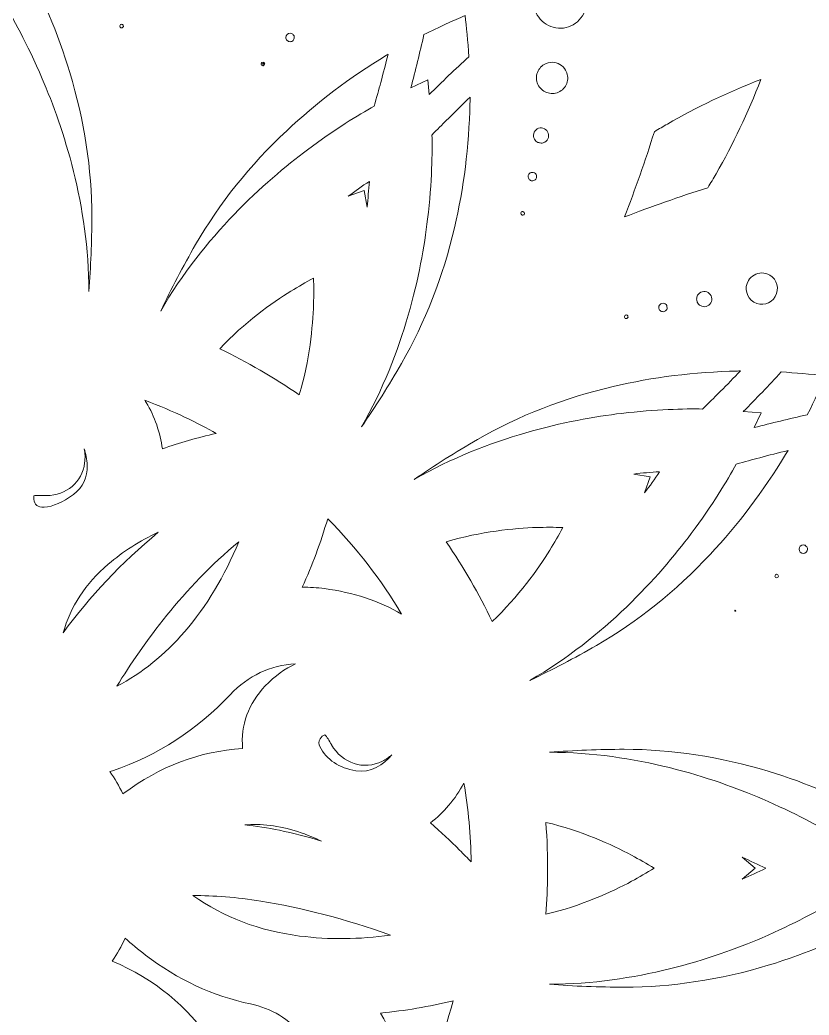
# Model space of a CAD drawing. Header units: millimetres. Extents: x -17 to 2094, y -143 to 314.
# Drawn here: x 1381.8 to 1485.1, y 67.2 to 197.4 of the extents above; entities that cross this region are included whole.
import ezdxf

# ---------------------------------------------------------------- set-up
doc = ezdxf.new("R2010")
doc.units = ezdxf.units.MM
doc.header["$MEASUREMENT"] = 0
doc.layers.add('Layer 6', color=7, linetype='Continuous')

msp = doc.modelspace()

# ---------------------------------------------------------------- linework, layer by layer
at = {"layer": 'Layer 6', "lineweight": 0}
for points, knots in [([(1596.07, 93.78), (1596.07, 93.78), (1596.07, 93.78), (1596.07, 93.78), (1595.72, 94.14), (1588.73, 101.25), (1577.12, 109.56), (1579.29, 109.32), (1581.43, 109.93), (1583.16, 111.3), (1587.62, 114.82), (1588.48, 121.42), (1585.07, 126.01), (1583.03, 128.75), (1580.07, 130.51), (1576.74, 130.95), (1575.59, 131.1), (1574.45, 131.09), (1573.34, 130.92), (1577.51, 134.5), (1579.83, 136.8), (1580, 136.97), (1580, 136.97), (1585.47, 142.45), (1585.47, 142.45), (1585.47, 142.45), (1578.02, 144.49), (1578.02, 144.49), (1577.77, 144.56), (1574.21, 145.53), (1568.15, 146.65), (1569.48, 147.07), (1570.74, 147.73), (1571.88, 148.6), (1574.54, 150.65), (1576.22, 153.65), (1576.62, 157.05), (1577.27, 162.73), (1573.23, 168.02), (1567.61, 168.83), (1565.56, 169.13), (1563.52, 168.67), (1561.83, 167.54), (1567.58, 180.31), (1570.02, 189.74), (1570.14, 190.22), (1570.14, 190.22), (1572.68, 200.18), (1572.68, 200.18), (1572.68, 200.18), (1562.79, 202.96), (1562.79, 202.96), (1562.3, 203.09), (1552.74, 205.75), (1538.6, 207.14), (1540.57, 208.02), (1542.09, 209.61), (1542.9, 211.64), (1545, 216.91), (1542.44, 223.06), (1537.19, 225.33), (1534.06, 226.68), (1530.62, 226.73), (1527.51, 225.44), (1526.36, 224.97), (1525.3, 224.33), (1524.36, 223.55), (1526.28, 228.95), (1527.17, 232.24), (1527.24, 232.48), (1527.24, 232.48), (1529.24, 239.96), (1529.24, 239.96), (1529.24, 239.96), (1521.77, 238.01), (1521.77, 238.01), (1521.52, 237.94), (1518.1, 237.04), (1512.51, 235.07), (1513.32, 236.03), (1513.98, 237.11), (1514.48, 238.3), (1515.76, 241.41), (1515.72, 244.84), (1514.36, 247.98), (1512.09, 253.23), (1505.95, 255.79), (1500.67, 253.68), (1498.71, 252.9), (1497.16, 251.46), (1496.26, 249.58), (1494.86, 263.59), (1492.24, 273.03), (1492.1, 273.52), (1492.1, 273.52), (1489.32, 283.41), (1489.32, 283.41), (1489.32, 283.41), (1479.37, 280.87), (1479.37, 280.87), (1478.88, 280.75), (1469.34, 278.28), (1456.47, 272.46), (1457.67, 274.18), (1458.17, 276.28), (1457.86, 278.4), (1457.05, 284.02), (1451.76, 288.06), (1446.08, 287.4), (1442.68, 287.01), (1439.69, 285.33), (1437.64, 282.66), (1436.85, 281.64), (1436.24, 280.52), (1435.82, 279.34), (1434.76, 285.17), (1433.85, 288.57), (1433.79, 288.82), (1433.79, 288.82), (1431.78, 296.29), (1431.78, 296.29), (1431.78, 296.29), (1426.28, 290.86), (1426.28, 290.86), (1426.28, 290.86), (1426.26, 290.83), (1426.26, 290.83), (1425.55, 290.12), (1423.22, 287.74), (1419.89, 283.87), (1420.05, 284.98), (1420.07, 286.13), (1419.92, 287.28), (1419.47, 290.61), (1417.72, 293.57), (1414.98, 295.6), (1410.38, 299.02), (1403.78, 298.16), (1400.27, 293.7), (1398.95, 292.03), (1398.33, 289.99), (1398.5, 287.9), (1390.26, 299.38), (1383.24, 306.28), (1382.88, 306.63), (1382.88, 306.63), (1375.52, 313.81), (1375.52, 313.81), (1375.52, 313.81), (1368.17, 306.63), (1368.17, 306.63), (1367.81, 306.28), (1360.82, 299.41), (1352.61, 287.99), (1352.76, 290.04), (1352.14, 292.05), (1350.84, 293.7), (1347.32, 298.16), (1340.72, 299.02), (1336.13, 295.6), (1333.39, 293.57), (1331.63, 290.61), (1331.19, 287.28), (1331.03, 286.04), (1331.05, 284.81), (1331.25, 283.61), (1327.38, 288.17), (1324.87, 290.7), (1324.69, 290.88), (1324.69, 290.88), (1319.21, 296.35), (1319.21, 296.35), (1319.21, 296.35), (1317.17, 288.9), (1317.17, 288.9), (1317.11, 288.66), (1316.2, 285.34), (1315.13, 279.66), (1314.73, 280.63), (1314.19, 281.56), (1313.54, 282.42), (1311.49, 285.08), (1308.49, 286.76), (1305.09, 287.15), (1299.41, 287.81), (1294.12, 283.77), (1293.31, 278.15), (1293.01, 276.06), (1293.49, 273.99), (1294.66, 272.27), (1281.77, 278.1), (1272.21, 280.58), (1271.73, 280.7), (1271.73, 280.7), (1261.77, 283.24), (1261.77, 283.24), (1261.77, 283.24), (1258.99, 273.35), (1258.99, 273.35), (1258.85, 272.87), (1256.24, 263.44), (1254.84, 249.48), (1253.93, 251.28), (1252.41, 252.67), (1250.5, 253.44), (1245.23, 255.54), (1239.08, 252.98), (1236.81, 247.73), (1235.46, 244.6), (1235.41, 241.16), (1236.7, 238.05), (1237.13, 236.99), (1237.71, 236.01), (1238.41, 235.14), (1232.83, 237.13), (1229.43, 238.05), (1229.18, 238.11), (1229.18, 238.11), (1221.7, 240.12), (1221.7, 240.12), (1221.7, 240.12), (1223.66, 232.64), (1223.66, 232.64), (1223.72, 232.39), (1224.62, 229), (1226.57, 223.45), (1225.74, 224.08), (1224.83, 224.61), (1223.84, 225.01), (1220.73, 226.3), (1217.3, 226.25), (1214.16, 224.9), (1208.91, 222.63), (1206.35, 216.48), (1208.46, 211.21), (1209.23, 209.27), (1210.65, 207.73), (1212.49, 206.83), (1198.42, 205.44), (1188.91, 202.8), (1188.43, 202.66), (1188.43, 202.66), (1178.54, 199.89), (1178.54, 199.89), (1178.54, 199.89), (1181.08, 189.93), (1181.08, 189.93), (1181.2, 189.44), (1183.65, 179.98), (1189.42, 167.18), (1187.75, 168.26), (1185.76, 168.69), (1183.74, 168.4), (1178.12, 167.58), (1174.08, 162.3), (1174.74, 156.61), (1175.13, 153.22), (1176.81, 150.22), (1179.48, 148.17), (1180.28, 147.55), (1181.15, 147.05), (1182.06, 146.65), (1176.39, 145.61), (1173.09, 144.73), (1172.85, 144.66), (1172.85, 144.66), (1165.37, 142.66), (1165.37, 142.66), (1165.37, 142.66), (1170.8, 137.16), (1170.8, 137.16), (1170.98, 136.98), (1173.55, 134.4), (1178.18, 130.44), (1177.09, 130.59), (1175.98, 130.6), (1174.86, 130.45), (1171.53, 130.01), (1168.57, 128.26), (1166.54, 125.51), (1163.12, 120.92), (1163.98, 114.32), (1168.44, 110.8), (1170.05, 109.54), (1172, 108.92), (1174, 109.02), (1162.55, 100.8), (1155.66, 93.8), (1155.31, 93.44), (1155.31, 93.44), (1148.14, 86.08), (1148.14, 86.08), (1148.14, 86.08), (1155.31, 78.73), (1155.31, 78.73), (1155.66, 78.37), (1162.55, 71.37), (1173.98, 63.16), (1171.98, 63.26), (1170.04, 62.64), (1168.44, 61.38), (1163.98, 57.86), (1163.12, 51.26), (1166.54, 46.67), (1168.57, 43.92), (1171.53, 42.17), (1174.86, 41.73), (1175.75, 41.61), (1176.64, 41.59), (1177.51, 41.67), (1173.3, 38.07), (1170.96, 35.75), (1170.79, 35.57), (1170.79, 35.57), (1165.31, 30.09), (1165.31, 30.09), (1165.31, 30.09), (1172.76, 28.05), (1172.76, 28.05), (1173.02, 27.98), (1176.68, 26.98), (1182.91, 25.84), (1181.78, 25.42), (1180.71, 24.83), (1179.72, 24.07), (1177.06, 22.02), (1175.38, 19.03), (1174.99, 15.63), (1174.33, 9.95), (1178.37, 4.66), (1183.99, 3.85), (1185.97, 3.56), (1187.92, 3.97), (1189.58, 5.01), (1183.81, -7.79), (1181.37, -17.23), (1181.25, -17.71), (1181.25, -17.71), (1178.71, -27.67), (1178.71, -27.67), (1178.71, -27.67), (1188.6, -30.45), (1188.6, -30.45), (1189.09, -30.59), (1198.6, -33.22), (1212.67, -34.62), (1210.86, -35.53), (1209.47, -37.05), (1208.7, -38.96), (1206.6, -44.24), (1209.16, -50.38), (1214.41, -52.65), (1217.54, -54.01), (1220.98, -54.05), (1224.09, -52.77), (1224.84, -52.46), (1225.54, -52.08), (1226.2, -51.64), (1224.43, -56.67), (1223.61, -59.71), (1223.55, -59.94), (1223.55, -59.94), (1221.55, -67.42), (1221.55, -67.42), (1221.55, -67.42), (1229.02, -65.47), (1229.02, -65.47), (1229.29, -65.4), (1233.09, -64.39), (1239.28, -62.17), (1238.39, -63.18), (1237.66, -64.34), (1237.13, -65.62), (1235.84, -68.73), (1235.89, -72.17), (1237.24, -75.3), (1239.51, -80.55), (1245.66, -83.11), (1250.93, -81.01), (1252.76, -80.28), (1254.23, -78.97), (1255.15, -77.29), (1256.55, -91.18), (1259.15, -100.53), (1259.28, -101.01), (1259.28, -101.01), (1262.06, -110.9), (1262.06, -110.9), (1262.06, -110.9), (1272.02, -108.36), (1272.02, -108.36), (1272.51, -108.24), (1282.12, -105.75), (1295.06, -99.88), (1293.91, -101.59), (1293.44, -103.64), (1293.74, -105.72), (1294.55, -111.34), (1299.84, -115.38), (1305.52, -114.73), (1308.92, -114.33), (1311.92, -112.65), (1313.97, -109.99), (1314.44, -109.37), (1314.85, -108.71), (1315.19, -108.03), (1316.16, -113.1), (1316.94, -116.05), (1317, -116.28), (1317, -116.28), (1319.01, -123.75), (1319.01, -123.75), (1319.01, -123.75), (1324.5, -118.32), (1324.5, -118.32), (1324.5, -118.32), (1324.6, -118.23), (1324.6, -118.23), (1325.08, -117.74), (1327.86, -114.93), (1331.92, -110.12), (1331.57, -111.57), (1331.48, -113.08), (1331.69, -114.6), (1332.13, -117.93), (1333.88, -120.89), (1336.63, -122.93), (1341.22, -126.34), (1347.82, -125.48), (1351.34, -121.02), (1352.55, -119.49), (1353.16, -117.63), (1353.13, -115.73), (1361.26, -127.01), (1368.16, -133.78), (1368.51, -134.13), (1368.51, -134.13), (1375.86, -141.3), (1375.86, -141.3), (1375.86, -141.3), (1383.22, -134.13), (1383.22, -134.13), (1383.58, -133.77), (1390.69, -126.78), (1399, -115.17), (1398.82, -117.27), (1399.44, -119.34), (1400.76, -121.02), (1404.28, -125.48), (1410.88, -126.34), (1415.47, -122.93), (1418.22, -120.89), (1419.97, -117.93), (1420.41, -114.6), (1420.52, -113.79), (1420.55, -112.99), (1420.49, -112.2), (1423.81, -116.05), (1425.93, -118.17), (1426.1, -118.34), (1426.1, -118.34), (1431.57, -123.81), (1431.57, -123.81), (1431.57, -123.81), (1433.62, -116.36), (1433.62, -116.36), (1433.69, -116.09), (1434.76, -112.15), (1435.96, -105.48), (1436.37, -107.01), (1437.08, -108.45), (1438.07, -109.74), (1440.12, -112.4), (1443.11, -114.08), (1446.51, -114.48), (1452.19, -115.13), (1457.48, -111.1), (1458.29, -105.47), (1458.57, -103.53), (1458.18, -101.61), (1457.18, -99.97), (1469.86, -105.66), (1479.18, -108.07), (1479.66, -108.19), (1479.66, -108.19), (1489.62, -110.73), (1489.62, -110.73), (1489.62, -110.73), (1492.4, -100.84), (1492.4, -100.84), (1492.53, -100.35), (1495.21, -90.7), (1496.6, -76.46), (1497.48, -78.42), (1499.07, -79.95), (1501.1, -80.76), (1506.38, -82.86), (1512.52, -80.31), (1514.79, -75.05), (1516.15, -71.92), (1516.19, -68.48), (1514.91, -65.37), (1514.56, -64.54), (1514.13, -63.76), (1513.62, -63.04), (1518.46, -64.72), (1521.38, -65.51), (1521.61, -65.57), (1521.61, -65.57), (1529.09, -67.58), (1529.09, -67.58), (1529.09, -67.58), (1527.13, -60.1), (1527.13, -60.1), (1527.06, -59.84), (1526.04, -55.96), (1523.78, -49.67), (1524.9, -50.8), (1526.25, -51.71), (1527.76, -52.34), (1530.87, -53.62), (1534.31, -53.58), (1537.44, -52.22), (1542.69, -49.95), (1545.25, -43.81), (1543.15, -38.53), (1542.41, -36.68), (1541.08, -35.19), (1539.36, -34.28), (1553.19, -32.87), (1562.48, -30.29), (1562.96, -30.16), (1562.96, -30.16), (1572.85, -27.38), (1572.85, -27.38), (1572.85, -27.38), (1570.31, -17.42), (1570.31, -17.42), (1570.18, -16.93), (1567.68, -7.24), (1561.75, 5.79), (1563.51, 4.5), (1565.67, 3.96), (1567.86, 4.28), (1573.48, 5.09), (1577.52, 10.38), (1576.87, 16.06), (1576.47, 19.46), (1574.79, 22.45), (1572.13, 24.5), (1571.31, 25.13), (1570.44, 25.64), (1569.52, 26.04), (1574.7, 27.01), (1577.71, 27.81), (1577.94, 27.88), (1577.94, 27.88), (1585.42, 29.88), (1585.42, 29.88), (1585.42, 29.88), (1579.99, 35.38), (1579.99, 35.38), (1579.8, 35.57), (1577.08, 38.31), (1572.16, 42.49), (1573.64, 42.11), (1575.19, 42.02), (1576.74, 42.22), (1580.07, 42.67), (1583.03, 44.42), (1585.07, 47.16), (1588.48, 51.76), (1587.62, 58.36), (1583.16, 61.87), (1581.56, 63.13), (1579.62, 63.75), (1577.63, 63.66), (1588.93, 71.8), (1595.73, 78.71), (1596.07, 79.07), (1596.07, 79.07), (1603.25, 86.42), (1603.25, 86.42), (1603.25, 86.42), (1596.07, 93.78), (1596.07, 93.78)], [0, 0, 0, 0, 1, 1, 1, 2, 2, 2, 3, 3, 3, 4, 4, 4, 5, 5, 5, 6, 6, 6, 7, 7, 7, 8, 8, 8, 9, 9, 9, 10, 10, 10, 11, 11, 11, 12, 12, 12, 13, 13, 13, 14, 14, 14, 15, 15, 15, 16, 16, 16, 17, 17, 17, 18, 18, 18, 19, 19, 19, 20, 20, 20, 21, 21, 21, 22, 22, 22, 23, 23, 23, 24, 24, 24, 25, 25, 25, 26, 26, 26, 27, 27, 27, 28, 28, 28, 29, 29, 29, 30, 30, 30, 31, 31, 31, 32, 32, 32, 33, 33, 33, 34, 34, 34, 35, 35, 35, 36, 36, 36, 37, 37, 37, 38, 38, 38, 39, 39, 39, 40, 40, 40, 41, 41, 41, 42, 42, 42, 43, 43, 43, 44, 44, 44, 45, 45, 45, 46, 46, 46, 47, 47, 47, 48, 48, 48, 49, 49, 49, 50, 50, 50, 51, 51, 51, 52, 52, 52, 53, 53, 53, 54, 54, 54, 55, 55, 55, 56, 56, 56, 57, 57, 57, 58, 58, 58, 59, 59, 59, 60, 60, 60, 61, 61, 61, 62, 62, 62, 63, 63, 63, 64, 64, 64, 65, 65, 65, 66, 66, 66, 67, 67, 67, 68, 68, 68, 69, 69, 69, 70, 70, 70, 71, 71, 71, 72, 72, 72, 73, 73, 73, 74, 74, 74, 75, 75, 75, 76, 76, 76, 77, 77, 77, 78, 78, 78, 79, 79, 79, 80, 80, 80, 81, 81, 81, 82, 82, 82, 83, 83, 83, 84, 84, 84, 85, 85, 85, 86, 86, 86, 87, 87, 87, 88, 88, 88, 89, 89, 89, 90, 90, 90, 91, 91, 91, 92, 92, 92, 93, 93, 93, 94, 94, 94, 95, 95, 95, 96, 96, 96, 97, 97, 97, 98, 98, 98, 99, 99, 99, 100, 100, 100, 101, 101, 101, 102, 102, 102, 103, 103, 103, 104, 104, 104, 105, 105, 105, 106, 106, 106, 107, 107, 107, 108, 108, 108, 109, 109, 109, 110, 110, 110, 111, 111, 111, 112, 112, 112, 113, 113, 113, 114, 114, 114, 115, 115, 115, 116, 116, 116, 117, 117, 117, 118, 118, 118, 119, 119, 119, 120, 120, 120, 121, 121, 121, 122, 122, 122, 123, 123, 123, 124, 124, 124, 125, 125, 125, 126, 126, 126, 127, 127, 127, 128, 128, 128, 129, 129, 129, 130, 130, 130, 131, 131, 131, 132, 132, 132, 133, 133, 133, 134, 134, 134, 135, 135, 135, 136, 136, 136, 137, 137, 137, 138, 138, 138, 139, 139, 139, 140, 140, 140, 141, 141, 141, 142, 142, 142, 143, 143, 143, 144, 144, 144, 145, 145, 145, 146, 146, 146, 147, 147, 147, 148, 148, 148, 149, 149, 149, 150, 150, 150, 151, 151, 151, 152, 152, 152, 153, 153, 153, 154, 154, 154, 155, 155, 155, 156, 156, 156, 157, 157, 157, 158, 158, 158, 159, 159, 159, 160, 160, 160, 161, 161, 161, 162, 162, 162, 163, 163, 163, 164, 164, 164, 165, 165, 165, 166, 166, 166, 167, 167, 167, 168, 168, 168, 169, 169, 169, 170, 170, 170, 171, 171, 171, 172, 172, 172, 173, 173, 173, 174, 174, 174, 175, 175, 175, 176, 176, 176, 177, 177, 177, 178, 178, 178, 179, 179, 179, 180, 180, 180, 181, 181, 181, 182, 182, 182, 183, 183, 183, 184, 184, 184, 185, 185, 185, 186, 186, 186, 187, 187, 187, 188, 188, 188, 189, 189, 189, 190, 190, 190, 191, 191, 191, 192, 192, 192, 193, 193, 193, 194, 194, 194, 195, 195, 195, 195]), ([(1388.32, 190.55), (1390.23, 184.24), (1391.2, 177.89), (1391.2, 171.69), (1391.2, 168.4), (1391.07, 165.11), (1390.81, 161.89), (1390.8, 173.17), (1387.49, 183.27), (1384.71, 189.75), (1382.73, 194.39), (1380.73, 197.9), (1379.61, 199.71), (1379.9, 200.82), (1380.14, 201.76), (1380.38, 202.65), (1380.72, 203.91), (1381.09, 205.2), (1381.47, 206.49), (1381.63, 206.21), (1381.79, 205.93), (1381.94, 205.65), (1384.64, 200.72), (1386.79, 195.64), (1388.32, 190.55)], [0, 0, 0, 0, 1, 1, 1, 2, 2, 2, 3, 3, 3, 4, 4, 4, 5, 5, 5, 6, 6, 6, 7, 7, 7, 8, 8, 8, 8]), ([(1451.64, 196.48), (1450.74, 196.72), (1450, 197.29), (1449.54, 198.09), (1449.08, 198.89), (1448.96, 199.82), (1449.2, 200.71), (1449.44, 201.6), (1450.01, 202.35), (1450.8, 202.81), (1451.59, 203.26), (1452.54, 203.39), (1453.42, 203.15), (1454.32, 202.91), (1455.06, 202.34), (1455.52, 201.54), (1455.98, 200.74), (1456.1, 199.81), (1455.86, 198.92), (1455.62, 198.03), (1455.05, 197.28), (1454.26, 196.82), (1453.46, 196.36), (1452.53, 196.24), (1451.64, 196.48)], [0, 0, 0, 0, 1, 1, 1, 2, 2, 2, 3, 3, 3, 4, 4, 4, 5, 5, 5, 6, 6, 6, 7, 7, 7, 8, 8, 8, 8]), ([(1435.39, 187.68), (1435.39, 187.68), (1435.23, 189.62), (1435.23, 189.62), (1435.23, 189.62), (1432.98, 188.56), (1432.98, 188.56), (1433.59, 190.82), (1434.16, 193.16), (1434.69, 195.52), (1436.71, 196.53), (1438.62, 197.4), (1440.09, 198.03), (1440.26, 196.58), (1440.45, 194.68), (1440.58, 192.61), (1438.79, 190.99), (1437.05, 189.33), (1435.39, 187.68)], [0, 0, 0, 0, 1, 1, 1, 2, 2, 2, 3, 3, 3, 4, 4, 4, 5, 5, 5, 6, 6, 6, 6]), ([(1394.89, 196.76), (1394.96, 196.87), (1395.1, 196.91), (1395.21, 196.84), (1395.27, 196.81), (1395.31, 196.76), (1395.32, 196.7), (1395.34, 196.64), (1395.33, 196.57), (1395.3, 196.52), (1395.27, 196.47), (1395.21, 196.43), (1395.16, 196.41), (1395.1, 196.4), (1395.03, 196.4), (1394.98, 196.43), (1394.92, 196.47), (1394.88, 196.52), (1394.87, 196.58), (1394.85, 196.64), (1394.86, 196.7), (1394.89, 196.76)], [0, 0, 0, 0, 1, 1, 1, 2, 2, 2, 3, 3, 3, 4, 4, 4, 5, 5, 5, 6, 6, 6, 7, 7, 7, 7]), ([(1416.61, 195.16), (1416.61, 195.46), (1416.87, 195.71), (1417.17, 195.71), (1417.27, 195.71), (1417.37, 195.68), (1417.45, 195.63), (1417.53, 195.54), (1417.6, 195.45), (1417.68, 195.37), (1417.71, 195.3), (1417.72, 195.23), (1417.72, 195.15), (1417.72, 195), (1417.66, 194.86), (1417.56, 194.75), (1417.45, 194.65), (1417.31, 194.59), (1417.16, 194.59), (1417.01, 194.6), (1416.87, 194.65), (1416.77, 194.76), (1416.66, 194.87), (1416.61, 195.01), (1416.61, 195.16)], [0, 0, 0, 0, 1, 1, 1, 2, 2, 2, 3, 3, 3, 4, 4, 4, 5, 5, 5, 6, 6, 6, 7, 7, 7, 8, 8, 8, 8]), ([(1416.72, 182.94), (1420.59, 186.58), (1424.99, 189.91), (1429.8, 192.83), (1429.86, 192.87), (1429.93, 192.91), (1430, 192.95), (1429.69, 191.71), (1429.37, 190.48), (1429.05, 189.27), (1428.79, 188.33), (1428.51, 187.31), (1428.18, 186.16), (1426.11, 185), (1423, 183.11), (1419.44, 180.45), (1413.79, 176.21), (1405.87, 169.12), (1400.22, 159.34), (1401.61, 162.26), (1403.15, 165.18), (1404.8, 168.05), (1404.8, 168.05), (1404.8, 168.05), (1404.8, 168.05), (1407.9, 173.42), (1411.91, 178.43), (1416.72, 182.94)], [0, 0, 0, 0, 1, 1, 1, 2, 2, 2, 3, 3, 3, 4, 4, 4, 5, 5, 5, 6, 6, 6, 7, 7, 7, 8, 8, 8, 9, 9, 9, 9]), ([(1413.37, 191.69), (1413.37, 191.82), (1413.48, 191.92), (1413.62, 191.92), (1413.62, 191.92), (1413.62, 191.69), (1413.62, 191.69), (1413.62, 191.69), (1413.37, 191.69), (1413.37, 191.69)], [0, 0, 0, 0, 1, 1, 1, 2, 2, 2, 3, 3, 3, 3]), ([(1413.62, 191.69), (1413.62, 191.69), (1413.62, 191.45), (1413.62, 191.45), (1413.61, 191.45), (1413.61, 191.45), (1413.6, 191.45), (1413.6, 191.45), (1413.6, 191.45), (1413.6, 191.45), (1413.54, 191.45), (1413.48, 191.48), (1413.44, 191.52), (1413.39, 191.56), (1413.37, 191.63), (1413.37, 191.69), (1413.37, 191.69), (1413.62, 191.69), (1413.62, 191.69)], [0, 0, 0, 0, 1, 1, 1, 2, 2, 2, 3, 3, 3, 4, 4, 4, 5, 5, 5, 6, 6, 6, 6]), ([(1413.84, 191.68), (1413.84, 191.68), (1413.84, 191.68), (1413.84, 191.68), (1413.84, 191.62), (1413.81, 191.56), (1413.77, 191.52), (1413.73, 191.48), (1413.68, 191.46), (1413.63, 191.45), (1413.63, 191.45), (1413.64, 191.69), (1413.64, 191.69), (1413.64, 191.69), (1413.84, 191.68), (1413.84, 191.68)], [0, 0, 0, 0, 1, 1, 1, 2, 2, 2, 3, 3, 3, 4, 4, 4, 5, 5, 5, 5]), ([(1413.64, 191.69), (1413.64, 191.69), (1413.65, 191.92), (1413.65, 191.92), (1413.7, 191.91), (1413.74, 191.88), (1413.77, 191.85), (1413.81, 191.81), (1413.84, 191.75), (1413.84, 191.69), (1413.84, 191.69), (1413.64, 191.69), (1413.64, 191.69)], [0, 0, 0, 0, 1, 1, 1, 2, 2, 2, 3, 3, 3, 4, 4, 4, 4]), ([(1450.95, 187.88), (1450.42, 188.02), (1449.98, 188.36), (1449.71, 188.83), (1449.43, 189.3), (1449.36, 189.85), (1449.5, 190.38), (1449.65, 190.91), (1449.98, 191.36), (1450.46, 191.63), (1450.77, 191.81), (1451.12, 191.9), (1451.48, 191.9), (1452.21, 191.9), (1452.89, 191.51), (1453.25, 190.88), (1453.53, 190.41), (1453.6, 189.85), (1453.46, 189.32), (1453.32, 188.8), (1452.98, 188.35), (1452.51, 188.08), (1452.51, 188.08), (1452.5, 188.08), (1452.5, 188.08), (1452.03, 187.81), (1451.48, 187.74), (1450.95, 187.88)], [0, 0, 0, 0, 1, 1, 1, 2, 2, 2, 3, 3, 3, 4, 4, 4, 5, 5, 5, 6, 6, 6, 7, 7, 7, 8, 8, 8, 9, 9, 9, 9]), ([(1478.82, 189.64), (1477.14, 185.29), (1475.18, 181.15), (1472.96, 177.31), (1472.61, 176.71), (1472.25, 176.09), (1471.88, 175.48), (1468.13, 174.3), (1464.47, 173.01), (1460.96, 171.65), (1462.37, 175.26), (1463.68, 179), (1464.88, 182.81), (1465.51, 183.19), (1466.06, 183.51), (1466.58, 183.81), (1470.39, 186.01), (1474.5, 187.97), (1478.82, 189.64)], [0, 0, 0, 0, 1, 1, 1, 2, 2, 2, 3, 3, 3, 4, 4, 4, 5, 5, 5, 6, 6, 6, 6]), ([(1440.73, 186.52), (1440.6, 180.9), (1439.92, 175.42), (1438.7, 170.25), (1437.2, 163.83), (1434.86, 157.85), (1431.76, 152.48), (1430.11, 149.61), (1428.35, 146.82), (1426.51, 144.16), (1432.15, 153.94), (1434.34, 164.35), (1435.18, 171.36), (1435.77, 176.31), (1435.8, 180.28), (1435.75, 182.38), (1436.46, 183.11), (1437.07, 183.73), (1437.65, 184.31), (1437.65, 184.31), (1437.9, 184.56), (1437.9, 184.56), (1438.82, 185.48), (1439.77, 186.4), (1440.74, 187.32), (1440.74, 187.05), (1440.73, 186.78), (1440.73, 186.52)], [0, 0, 0, 0, 1, 1, 1, 2, 2, 2, 3, 3, 3, 4, 4, 4, 5, 5, 5, 6, 6, 6, 7, 7, 7, 8, 8, 8, 9, 9, 9, 9]), ([(1449.17, 181.82), (1449.04, 182.05), (1449.01, 182.32), (1449.07, 182.57), (1449.07, 182.57), (1449.07, 182.57), (1449.07, 182.57), (1449.14, 182.83), (1449.31, 183.05), (1449.54, 183.18), (1450.01, 183.45), (1450.62, 183.29), (1450.9, 182.81), (1451.17, 182.34), (1451.01, 181.73), (1450.53, 181.46), (1450.38, 181.37), (1450.21, 181.32), (1450.04, 181.32), (1450.04, 181.32), (1450.04, 181.32), (1450.04, 181.32), (1449.91, 181.36), (1449.77, 181.39), (1449.63, 181.41), (1449.44, 181.5), (1449.28, 181.64), (1449.17, 181.82)], [0, 0, 0, 0, 1, 1, 1, 2, 2, 2, 3, 3, 3, 4, 4, 4, 5, 5, 5, 6, 6, 6, 7, 7, 7, 8, 8, 8, 9, 9, 9, 9]), ([(1449.44, 176.79), (1449.4, 176.64), (1449.31, 176.53), (1449.18, 176.45), (1449.05, 176.38), (1448.9, 176.36), (1448.76, 176.4), (1448.61, 176.44), (1448.49, 176.52), (1448.42, 176.66), (1448.34, 176.78), (1448.32, 176.93), (1448.36, 177.08), (1448.4, 177.22), (1448.49, 177.34), (1448.62, 177.42), (1448.69, 177.46), (1448.76, 177.48), (1448.84, 177.49), (1448.95, 177.46), (1449.06, 177.44), (1449.17, 177.42), (1449.26, 177.37), (1449.33, 177.3), (1449.38, 177.21), (1449.46, 177.08), (1449.48, 176.94), (1449.44, 176.79)], [0, 0, 0, 0, 1, 1, 1, 2, 2, 2, 3, 3, 3, 4, 4, 4, 5, 5, 5, 6, 6, 6, 7, 7, 7, 8, 8, 8, 9, 9, 9, 9]), ([(1424.77, 174.36), (1425.68, 175.03), (1426.61, 175.69), (1427.55, 176.31), (1427.47, 175.19), (1427.37, 174.06), (1427.25, 172.94), (1427.25, 172.94), (1426.85, 175.11), (1426.85, 175.11), (1426.85, 175.11), (1424.77, 174.36), (1424.77, 174.36)], [0, 0, 0, 0, 1, 1, 1, 2, 2, 2, 3, 3, 3, 4, 4, 4, 4]), ([(1447.87, 172.07), (1447.87, 172.07), (1447.87, 172.07), (1447.87, 172.07), (1447.85, 172.01), (1447.81, 171.96), (1447.76, 171.93), (1447.7, 171.89), (1447.64, 171.88), (1447.58, 171.9), (1447.52, 171.92), (1447.47, 171.96), (1447.44, 172.01), (1447.41, 172.06), (1447.4, 172.13), (1447.41, 172.19), (1447.43, 172.25), (1447.47, 172.3), (1447.52, 172.33), (1447.56, 172.35), (1447.6, 172.36), (1447.64, 172.36), (1447.72, 172.36), (1447.8, 172.32), (1447.84, 172.25), (1447.87, 172.19), (1447.88, 172.13), (1447.87, 172.07), (1447.87, 172.07), (1447.87, 172.07), (1447.87, 172.07), (1447.87, 172.07), (1447.87, 172.07), (1447.87, 172.07)], [0, 0, 0, 0, 1, 1, 1, 2, 2, 2, 3, 3, 3, 4, 4, 4, 5, 5, 5, 6, 6, 6, 7, 7, 7, 8, 8, 8, 9, 9, 9, 10, 10, 10, 11, 11, 11, 11]), ([(1477.19, 163.32), (1477.55, 163.94), (1478.23, 164.32), (1478.96, 164.32), (1479.32, 164.32), (1479.68, 164.23), (1479.99, 164.04), (1480.96, 163.47), (1481.29, 162.21), (1480.72, 161.24), (1480.72, 161.24), (1480.72, 161.24), (1480.72, 161.24), (1480.14, 160.26), (1478.89, 159.94), (1477.91, 160.51), (1476.94, 161.08), (1476.61, 162.34), (1477.19, 163.32)], [0, 0, 0, 0, 1, 1, 1, 2, 2, 2, 3, 3, 3, 4, 4, 4, 5, 5, 5, 6, 6, 6, 6]), ([(1420.24, 160.24), (1420.14, 157.3), (1419.73, 152.93), (1418.36, 148.37), (1415.05, 150.65), (1411.56, 152.67), (1407.95, 154.39), (1411.21, 157.86), (1414.78, 160.39), (1417.28, 161.95), (1418.25, 162.55), (1419.24, 163.12), (1420.24, 163.65), (1420.27, 162.53), (1420.27, 161.38), (1420.24, 160.24)], [0, 0, 0, 0, 1, 1, 1, 2, 2, 2, 3, 3, 3, 4, 4, 4, 5, 5, 5, 5]), ([(1472.26, 160.39), (1472.12, 160.16), (1471.91, 160), (1471.65, 159.93), (1471.39, 159.87), (1471.13, 159.9), (1470.9, 160.04), (1470.72, 160.14), (1470.58, 160.3), (1470.49, 160.5), (1470.47, 160.64), (1470.44, 160.78), (1470.41, 160.91), (1470.41, 161.08), (1470.46, 161.25), (1470.54, 161.4), (1470.68, 161.63), (1470.9, 161.79), (1471.15, 161.86), (1471.41, 161.92), (1471.68, 161.89), (1471.91, 161.75), (1472.38, 161.47), (1472.54, 160.86), (1472.26, 160.39)], [0, 0, 0, 0, 1, 1, 1, 2, 2, 2, 3, 3, 3, 4, 4, 4, 5, 5, 5, 6, 6, 6, 7, 7, 7, 8, 8, 8, 8]), ([(1466.56, 159.74), (1466.56, 159.66), (1466.53, 159.59), (1466.49, 159.52), (1466.41, 159.39), (1466.3, 159.3), (1466.15, 159.27), (1466, 159.23), (1465.86, 159.25), (1465.73, 159.32), (1465.6, 159.4), (1465.51, 159.52), (1465.47, 159.67), (1465.43, 159.81), (1465.45, 159.96), (1465.53, 160.09), (1465.53, 160.09), (1465.53, 160.09), (1465.53, 160.09), (1465.63, 160.26), (1465.81, 160.36), (1466.01, 160.36), (1466.11, 160.36), (1466.21, 160.34), (1466.29, 160.29), (1466.38, 160.24), (1466.45, 160.16), (1466.5, 160.07), (1466.52, 159.96), (1466.54, 159.85), (1466.56, 159.74)], [0, 0, 0, 0, 1, 1, 1, 2, 2, 2, 3, 3, 3, 4, 4, 4, 5, 5, 5, 6, 6, 6, 7, 7, 7, 8, 8, 8, 9, 9, 9, 10, 10, 10, 10]), ([(1461.4, 158.47), (1461.33, 158.36), (1461.19, 158.32), (1461.07, 158.38), (1460.96, 158.45), (1460.93, 158.59), (1460.99, 158.7), (1461.02, 158.76), (1461.08, 158.8), (1461.14, 158.81), (1461.2, 158.83), (1461.26, 158.82), (1461.31, 158.79), (1461.37, 158.76), (1461.41, 158.7), (1461.42, 158.64), (1461.44, 158.59), (1461.43, 158.52), (1461.4, 158.47)], [0, 0, 0, 0, 1, 1, 1, 2, 2, 2, 3, 3, 3, 4, 4, 4, 5, 5, 5, 6, 6, 6, 6]), ([(1459.49, 149.46), (1464.66, 150.67), (1470.14, 151.36), (1475.76, 151.48), (1475.76, 151.48), (1475.76, 151.48), (1475.76, 151.48), (1475.76, 151.48), (1475.76, 151.48), (1475.76, 151.48), (1475.89, 151.49), (1476.02, 151.49), (1476.15, 151.49), (1475.28, 150.59), (1474.42, 149.7), (1473.56, 148.84), (1473.56, 148.84), (1473.36, 148.65), (1473.36, 148.65), (1472.71, 147.99), (1472.01, 147.31), (1471.19, 146.51), (1468.79, 146.55), (1465.09, 146.47), (1460.6, 145.94), (1453.59, 145.1), (1443.19, 142.91), (1433.4, 137.27), (1436.07, 139.11), (1438.86, 140.87), (1441.72, 142.52), (1447.09, 145.62), (1453.07, 147.96), (1459.49, 149.46)], [0, 0, 0, 0, 1, 1, 1, 2, 2, 2, 3, 3, 3, 4, 4, 4, 5, 5, 5, 6, 6, 6, 7, 7, 7, 8, 8, 8, 9, 9, 9, 10, 10, 10, 11, 11, 11, 11]), ([(1484.91, 145.75), (1482.56, 145.23), (1480.22, 144.67), (1477.96, 144.07), (1477.96, 144.07), (1478.86, 145.99), (1478.86, 145.99), (1478.86, 145.99), (1476.53, 146.18), (1476.53, 146.18), (1478.19, 147.85), (1479.86, 149.59), (1481.49, 151.36), (1483.34, 151.25), (1485.28, 151.08), (1487.28, 150.85), (1486.68, 149.47), (1485.87, 147.67), (1484.91, 145.75)], [0, 0, 0, 0, 1, 1, 1, 2, 2, 2, 3, 3, 3, 4, 4, 4, 5, 5, 5, 6, 6, 6, 6]), ([(1407.48, 143.32), (1404.97, 142.74), (1402.65, 142.07), (1400.45, 141.3), (1400.16, 143.43), (1399.43, 145.51), (1398.33, 147.36), (1398.27, 147.46), (1398.22, 147.55), (1398.16, 147.65), (1401.95, 146.24), (1405.12, 144.66), (1407.48, 143.32)], [0, 0, 0, 0, 1, 1, 1, 2, 2, 2, 3, 3, 3, 4, 4, 4, 4]), ([(1384.95, 133.67), (1384.95, 133.67), (1384.95, 133.67), (1384.95, 133.67), (1384.11, 133.62), (1383.66, 133.97), (1383.6, 134.71), (1383.59, 134.93), (1383.59, 135.06), (1383.59, 135.14), (1383.67, 135.16), (1383.8, 135.18), (1384.02, 135.19), (1384.16, 135.2), (1384.38, 135.2), (1384.59, 135.19), (1384.59, 135.19), (1384.61, 135.19), (1384.61, 135.19), (1384.82, 135.18), (1385.04, 135.18), (1385.26, 135.18), (1387.87, 135.18), (1389.93, 136.95), (1390.26, 139.46), (1390.35, 140.1), (1390.32, 140.72), (1390.18, 141.31), (1390.42, 140.66), (1390.56, 139.93), (1390.59, 139.15), (1390.65, 137.55), (1390.06, 136.3), (1388.78, 135.33), (1387.38, 134.27), (1386.16, 133.74), (1384.95, 133.67)], [0, 0, 0, 0, 1, 1, 1, 2, 2, 2, 3, 3, 3, 4, 4, 4, 5, 5, 5, 6, 6, 6, 7, 7, 7, 8, 8, 8, 9, 9, 9, 10, 10, 10, 11, 11, 11, 12, 12, 12, 12]), ([(1469.69, 130.2), (1472.47, 133.92), (1474.42, 137.15), (1475.6, 139.29), (1476.76, 139.62), (1477.74, 139.89), (1478.67, 140.14), (1479.88, 140.46), (1481.12, 140.78), (1482.39, 141.08), (1482.28, 140.9), (1482.17, 140.73), (1482.07, 140.56), (1479.15, 135.75), (1475.82, 131.35), (1472.18, 127.47), (1467.67, 122.67), (1462.66, 118.66), (1457.29, 115.56), (1454.42, 113.9), (1451.5, 112.37), (1448.58, 110.98), (1458.36, 116.63), (1465.46, 124.55), (1469.69, 130.2)], [0, 0, 0, 0, 1, 1, 1, 2, 2, 2, 3, 3, 3, 4, 4, 4, 5, 5, 5, 6, 6, 6, 7, 7, 7, 8, 8, 8, 8]), ([(1462.18, 138), (1463.3, 138.13), (1464.43, 138.23), (1465.55, 138.3), (1464.93, 137.37), (1464.28, 136.44), (1463.6, 135.53), (1463.6, 135.53), (1464.35, 137.61), (1464.35, 137.61), (1464.35, 137.61), (1462.18, 138), (1462.18, 138)], [0, 0, 0, 0, 1, 1, 1, 2, 2, 2, 3, 3, 3, 4, 4, 4, 4]), ([(1421.67, 123), (1420.71, 123.12), (1419.73, 123.19), (1418.75, 123.19), (1420.07, 126.05), (1421.17, 129), (1422.09, 132.15), (1425.92, 128.26), (1429.12, 124.14), (1431.78, 119.65), (1428.84, 121.38), (1425.45, 122.5), (1421.67, 123)], [0, 0, 0, 0, 1, 1, 1, 2, 2, 2, 3, 3, 3, 4, 4, 4, 4]), ([(1393.35, 126.19), (1395.27, 127.84), (1397.46, 129.24), (1399.9, 130.37), (1395.08, 126.36), (1390.92, 121.96), (1387.46, 117.23), (1388.39, 120.65), (1390.33, 123.61), (1393.35, 126.19)], [0, 0, 0, 0, 1, 1, 1, 2, 2, 2, 3, 3, 3, 3]), ([(1451.19, 128.04), (1451.19, 128.04), (1451.19, 128.04), (1451.19, 128.04), (1449.63, 125.54), (1447.1, 121.96), (1443.63, 118.7), (1441.91, 122.32), (1439.89, 125.81), (1437.61, 129.12), (1442.17, 130.49), (1446.54, 130.9), (1449.48, 131), (1450.6, 131.03), (1451.75, 131.03), (1452.89, 131), (1452.36, 130), (1451.79, 129.01), (1451.19, 128.04)], [0, 0, 0, 0, 1, 1, 1, 2, 2, 2, 3, 3, 3, 4, 4, 4, 5, 5, 5, 6, 6, 6, 6]), ([(1410.44, 129.12), (1408.57, 124.59), (1406.24, 120.73), (1403.37, 117.38), (1400.76, 114.34), (1397.78, 111.94), (1394.47, 110.22), (1397.99, 115.87), (1403.14, 123.1), (1410.44, 129.12)], [0, 0, 0, 0, 1, 1, 1, 2, 2, 2, 3, 3, 3, 3]), ([(1483.83, 128.16), (1483.83, 128.47), (1484.08, 128.72), (1484.39, 128.72), (1484.46, 128.72), (1484.54, 128.7), (1484.61, 128.67), (1484.69, 128.59), (1484.78, 128.52), (1484.86, 128.45), (1484.91, 128.36), (1484.94, 128.26), (1484.94, 128.16), (1484.94, 127.85), (1484.69, 127.6), (1484.39, 127.6), (1484.08, 127.6), (1483.83, 127.85), (1483.83, 128.16)], [0, 0, 0, 0, 1, 1, 1, 2, 2, 2, 3, 3, 3, 4, 4, 4, 5, 5, 5, 6, 6, 6, 6]), ([(1481.13, 124.63), (1481.13, 124.5), (1481.02, 124.39), (1480.89, 124.39), (1480.76, 124.39), (1480.66, 124.5), (1480.66, 124.63), (1480.66, 124.76), (1480.76, 124.87), (1480.89, 124.87), (1481.02, 124.87), (1481.13, 124.76), (1481.13, 124.63)], [0, 0, 0, 0, 1, 1, 1, 2, 2, 2, 3, 3, 3, 4, 4, 4, 4]), ([(1475.54, 120.1), (1475.54, 120.07), (1475.51, 120.04), (1475.48, 120.04), (1475.45, 120.04), (1475.42, 120.07), (1475.42, 120.1), (1475.42, 120.13), (1475.45, 120.16), (1475.48, 120.16), (1475.51, 120.16), (1475.54, 120.13), (1475.54, 120.1)], [0, 0, 0, 0, 1, 1, 1, 2, 2, 2, 3, 3, 3, 4, 4, 4, 4]), ([(1409.32, 109.1), (1411.69, 111.61), (1414.57, 112.97), (1417.89, 113.14), (1416.51, 112.53), (1415.18, 111.56), (1413.92, 110.25), (1411.71, 107.97), (1410.69, 105.14), (1410.95, 102.05), (1405.31, 101.71), (1400.17, 99.77), (1395.28, 96.14), (1394.77, 97.16), (1394.2, 98.12), (1393.55, 99.04), (1393.67, 99.08), (1393.79, 99.12), (1393.91, 99.16), (1399.81, 101.16), (1404.99, 104.5), (1409.32, 109.1)], [0, 0, 0, 0, 1, 1, 1, 2, 2, 2, 3, 3, 3, 4, 4, 4, 5, 5, 5, 6, 6, 6, 7, 7, 7, 7]), ([(1421.06, 102.32), (1420.9, 102.63), (1420.92, 103.01), (1421.1, 103.34), (1421.25, 103.59), (1421.47, 103.78), (1421.73, 103.86), (1421.98, 103.62), (1422.3, 103.06), (1422.57, 102.6), (1422.57, 102.6), (1422.59, 102.56), (1422.59, 102.56), (1424.01, 100.1), (1426.82, 99.19), (1429.26, 100.41), (1429.72, 100.63), (1430.13, 100.92), (1430.48, 101.25), (1429.42, 99.9), (1427.7, 98.84), (1425.78, 99.15), (1423.56, 99.52), (1421.97, 100.58), (1421.06, 102.32)], [0, 0, 0, 0, 1, 1, 1, 2, 2, 2, 3, 3, 3, 4, 4, 4, 5, 5, 5, 6, 6, 6, 7, 7, 7, 8, 8, 8, 8]), ([(1494.89, 92.7), (1495.06, 92.61), (1495.23, 92.51), (1495.4, 92.42), (1494.07, 92.03), (1492.73, 91.65), (1491.43, 91.3), (1490.58, 91.08), (1489.68, 90.85), (1488.61, 90.58), (1486.54, 91.83), (1483.25, 93.65), (1478.99, 95.47), (1472.51, 98.25), (1462.42, 101.56), (1451.13, 101.57), (1454.36, 101.82), (1457.64, 101.96), (1460.94, 101.96), (1467.13, 101.96), (1473.48, 100.99), (1479.79, 99.08), (1484.88, 97.54), (1489.96, 95.4), (1494.89, 92.7)], [0, 0, 0, 0, 1, 1, 1, 2, 2, 2, 3, 3, 3, 4, 4, 4, 5, 5, 5, 6, 6, 6, 7, 7, 7, 8, 8, 8, 8]), ([(1437.93, 94.6), (1437.93, 94.6), (1437.93, 94.6), (1437.93, 94.6), (1438.72, 95.53), (1439.39, 96.51), (1439.93, 97.54), (1440.52, 94.14), (1440.84, 90.68), (1440.88, 87.21), (1440.42, 87.7), (1439.91, 88.23), (1439.37, 88.77), (1438.15, 89.99), (1436.9, 91.13), (1435.56, 92.33), (1436.42, 93), (1437.21, 93.76), (1437.93, 94.6)], [0, 0, 0, 0, 1, 1, 1, 2, 2, 2, 3, 3, 3, 4, 4, 4, 5, 5, 5, 6, 6, 6, 6]), ([(1421.29, 89.94), (1419.42, 90.52), (1417.58, 91), (1415.77, 91.36), (1414.24, 91.66), (1412.73, 91.9), (1411.22, 92.06), (1411.74, 92.1), (1412.27, 92.12), (1412.8, 92.11), (1415.14, 92.07), (1417.5, 91.55), (1420.01, 90.51), (1420.44, 90.33), (1420.87, 90.14), (1421.29, 89.94)], [0, 0, 0, 0, 1, 1, 1, 2, 2, 2, 3, 3, 3, 4, 4, 4, 5, 5, 5, 5]), ([(1450.66, 92.4), (1455.3, 91.32), (1459.29, 89.48), (1461.89, 88.09), (1462.9, 87.55), (1463.89, 86.98), (1464.85, 86.39), (1463.89, 85.79), (1462.9, 85.22), (1461.89, 84.68), (1459.29, 83.29), (1455.3, 81.46), (1450.66, 80.37), (1450.8, 82.13), (1450.88, 83.89), (1450.9, 85.63), (1450.92, 87.88), (1450.84, 90.15), (1450.66, 92.4)], [0, 0, 0, 0, 1, 1, 1, 2, 2, 2, 3, 3, 3, 4, 4, 4, 5, 5, 5, 6, 6, 6, 6]), ([(1476.39, 87.82), (1477.43, 87.36), (1478.46, 86.88), (1479.46, 86.39), (1478.45, 85.89), (1477.43, 85.41), (1476.39, 84.96), (1476.39, 84.96), (1478.07, 86.39), (1478.07, 86.39), (1478.07, 86.39), (1476.39, 87.82), (1476.39, 87.82)], [0, 0, 0, 0, 1, 1, 1, 2, 2, 2, 3, 3, 3, 4, 4, 4, 4]), ([(1418.41, 77.52), (1413.12, 78.2), (1408.44, 79.98), (1404.45, 82.82), (1407.11, 82.83), (1410.15, 82.59), (1413.35, 82.09), (1418.57, 81.27), (1424.39, 79.74), (1430.32, 77.63), (1426.21, 77.06), (1422.29, 77.03), (1418.41, 77.52)], [0, 0, 0, 0, 1, 1, 1, 2, 2, 2, 3, 3, 3, 4, 4, 4, 4]), ([(1479.79, 73.69), (1473.48, 71.79), (1467.13, 70.82), (1460.94, 70.82), (1457.64, 70.82), (1454.35, 70.95), (1451.13, 71.21), (1462.41, 71.22), (1472.51, 74.53), (1478.99, 77.3), (1483.19, 79.1), (1486.44, 80.89), (1488.51, 82.13), (1489.72, 81.83), (1490.79, 81.55), (1491.77, 81.28), (1492.92, 80.97), (1494.1, 80.64), (1495.28, 80.29), (1495.15, 80.22), (1495.02, 80.15), (1494.89, 80.08), (1489.96, 77.38), (1484.88, 75.23), (1479.79, 73.69)], [0, 0, 0, 0, 1, 1, 1, 2, 2, 2, 3, 3, 3, 4, 4, 4, 5, 5, 5, 6, 6, 6, 7, 7, 7, 8, 8, 8, 8]), ([(1393.88, 74.24), (1394.52, 75.2), (1395.08, 76.19), (1395.56, 77.23), (1396.38, 76.51), (1397.29, 75.74), (1398.22, 75.03), (1402.43, 71.81), (1407.07, 69.66), (1412, 68.62), (1414.68, 68.06), (1417.06, 66.63), (1418.9, 64.49), (1419.31, 64.02), (1419.68, 63.52), (1420.02, 62.99), (1418.2, 64.43), (1415.91, 65.33), (1413.56, 65.48), (1413.34, 65.5), (1413.11, 65.5), (1412.89, 65.5), (1410.75, 65.5), (1408.65, 64.85), (1406.85, 63.64), (1403.74, 68.34), (1399.48, 71.83), (1393.88, 74.24)], [0, 0, 0, 0, 1, 1, 1, 2, 2, 2, 3, 3, 3, 4, 4, 4, 5, 5, 5, 6, 6, 6, 7, 7, 7, 8, 8, 8, 9, 9, 9, 9]), ([(1429, 67.44), (1432.2, 67.73), (1435.34, 68.26), (1438.54, 69.05), (1437.12, 63.84), (1435.12, 59.01), (1432.48, 54.38), (1432.6, 58.94), (1431.43, 63.32), (1429, 67.44)], [0, 0, 0, 0, 1, 1, 1, 2, 2, 2, 3, 3, 3, 3])]:
    msp.add_open_spline(points, degree=3, knots=knots, dxfattribs=at)

doc.saveas('drawing.dxf')
